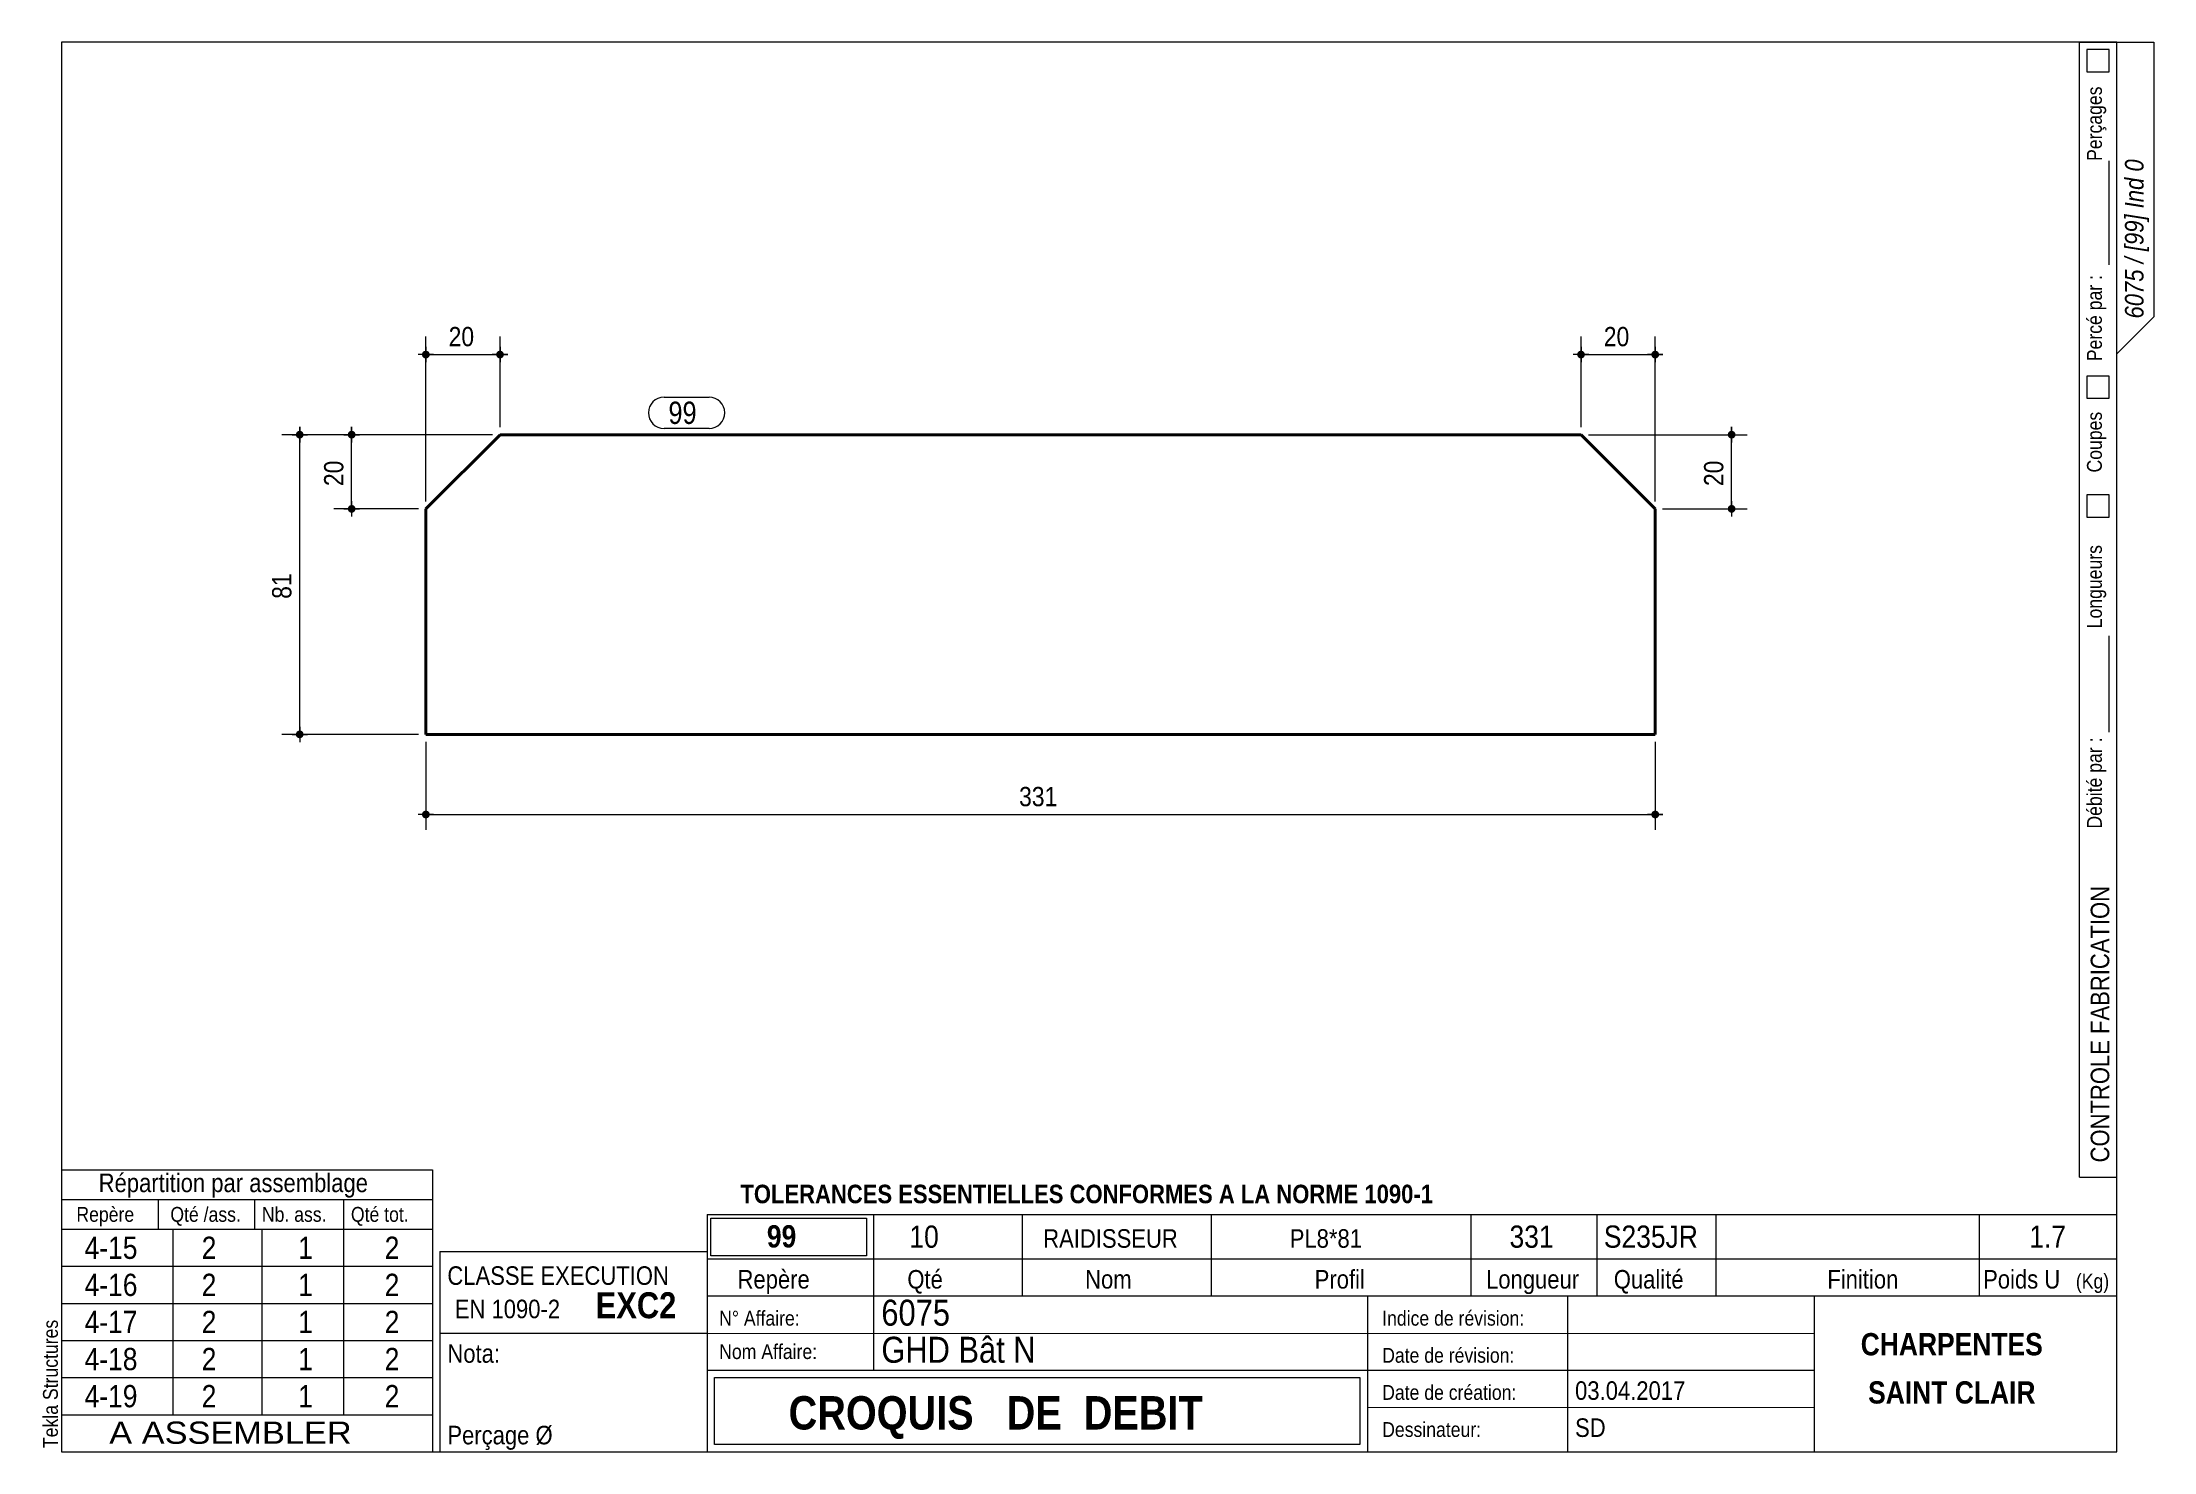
# Model space of a CAD drawing. Header units: millimetres. Extents: x 2 to 287, y 5 to 195.
import ezdxf

# ---------------------------------------------------------------- set-up
doc = ezdxf.new("R2010")
doc.units = ezdxf.units.MM
for name, color, linetype, lineweight in [('Autre type objet', 1, 'Continuous', 0), ('Cotation', 7, 'Continuous', 0), ('Feuille dessin', 5, 'Continuous', 0), ('Piece', 2, 'Continuous', 0), ('Repère pièce', 3, 'Continuous', 0)]:
    doc.layers.add(name, color=color, linetype=linetype, lineweight=lineweight)
doc.styles.add('ARIAL', font='ARIAL.TTF')
doc.styles.add('ARIAL_BOLD', font='ARIALBD.TTF')
doc.styles.add('ARIAL_ITALIC', font='ARIALI.TTF')
doc.styles.add('COMIC_SANS_MS', font='COMIC.TTF')

# ---------------------------------------------------------------- blocks, each defined once
blk = doc.blocks.new('*A1')
at = {"layer": 'Piece', "color": 2, "linetype": 'Continuous', "lineweight": 40}
for p, q in [((64.1, 142.100001), (54.1, 132.100001)), ((209.799997, 142.100001), (64.1, 142.100001)), ((219.799997, 132.100001), (209.799997, 142.100001)), ((54.1, 132.100001), (54.1, 101.699999)), ((219.799997, 101.699999), (219.799997, 132.100001)), ((54.1, 101.699999), (219.799997, 101.699999))]:
    blk.add_line(p, q, dxfattribs=at)
blk = doc.blocks.new('*A2')
at = {"layer": 'Feuille dessin', "linetype": 'Continuous', "lineweight": 0}
for p, q in [((282, 195), (5, 195)), ((5, 195), (5, 5)), ((282, 5), (282, 195)), ((5, 5), (282, 5))]:
    blk.add_line(p, q, dxfattribs=at)
at = {"layer": 'Feuille dessin', "style": 'ARIAL', "width": 0.85}
blk.add_text('Tekla Structures', height=2, rotation=90, dxfattribs=at).set_placement((4.5, 5.5))
blk = doc.blocks.new('*A3')
at = {"layer": 'Autre type objet', "linetype": 'Continuous', "lineweight": 0}
for p, q in [((56, 32), (92, 32)), ((56, 32), (56, 5)), ((92, 32), (92, 5)), ((56, 21), (92, 21)), ((56, 5), (92, 5))]:
    blk.add_line(p, q, dxfattribs=at)
at = {"layer": 'Autre type objet', "width": 0.85}
for s, height, style, p in [('CLASSE EXECUTION', 2.5, 'ARIAL', (57, 27.5)), ('EXC2', 3.5, 'ARIAL_BOLD', (77, 23)), ('EN 1090-2', 2.5, 'ARIAL', (58, 23)), ('Nota:', 2.5, 'ARIAL', (57, 17)), ('Perçage Ø', 2.5, 'ARIAL', (57, 6))]:
    blk.add_text(s, height=height, dxfattribs=dict(at, style=style)).set_placement(p)
blk = doc.blocks.new('*A4')
at = {"layer": 'Autre type objet', "linetype": 'Continuous', "lineweight": 0}
for p, q in [((5, 43), (55, 43)), ((5, 43), (5, 35)), ((55, 43), (55, 35)), ((5, 39), (55, 39)), ((18, 39), (18, 35)), ((31, 39), (31, 35)), ((43, 39), (43, 35)), ((5, 35), (55, 35)), ((5, 35), (5, 30)), ((20, 35), (20, 30)), ((32, 35), (32, 30)), ((43, 35), (43, 30)), ((55, 35), (55, 30)), ((5, 30), (55, 30)), ((5, 30), (5, 25)), ((20, 30), (20, 25)), ((32, 30), (32, 25)), ((43, 30), (43, 25)), ((55, 30), (55, 25)), ((5, 25), (55, 25)), ((5, 25), (5, 20)), ((20, 25), (20, 20)), ((32, 25), (32, 20)), ((43, 25), (43, 20)), ((55, 25), (55, 20)), ((5, 20), (55, 20)), ((5, 20), (5, 15)), ((20, 20), (20, 15)), ((32, 20), (32, 15)), ((43, 20), (43, 15)), ((55, 20), (55, 15)), ((5, 15), (55, 15)), ((5, 15), (5, 10)), ((20, 15), (20, 10)), ((32, 15), (32, 10)), ((43, 15), (43, 10)), ((55, 15), (55, 10)), ((5, 10), (55, 10))]:
    blk.add_line(p, q, dxfattribs=at)
at = {"layer": 'Autre type objet', "style": 'ARIAL', "width": 0.85}
for s, height, p in [('Répartition par assemblage', 2.5, (10, 40)), ('Repère', 2, (7, 36)), ('Qté /ass.', 2, (19.663086, 36)), ('Nb. ass.', 2, (32, 36)), ('Qté tot.', 2, (44, 36)), ('4-15', 3, (8.103027, 31)), ('2', 3, (23.885986, 31)), ('1', 3, (36.889404, 31)), ('2', 3, (48.551514, 31)), ('4-16', 3, (8.103027, 26)), ('2', 3, (23.885986, 26)), ('1', 3, (36.889404, 26)), ('2', 3, (48.551514, 26)), ('4-17', 3, (8.103027, 21)), ('2', 3, (23.885986, 21)), ('1', 3, (36.889404, 21)), ('2', 3, (48.551514, 21)), ('4-18', 3, (8.103027, 16)), ('2', 3, (23.885986, 16)), ('1', 3, (36.889404, 16)), ('2', 3, (48.551514, 16)), ('4-19', 3, (8.103027, 11)), ('2', 3, (23.885986, 11)), ('1', 3, (36.889404, 11)), ('2', 3, (48.551514, 11))]:
    blk.add_text(s, height=height, dxfattribs=at).set_placement(p)
blk = doc.blocks.new('*A5')
at = {"layer": 'Autre type objet', "linetype": 'Continuous', "lineweight": 0}
for p, q in [((277, 42), (277, 195)), ((277, 195), (287, 195)), ((278, 194), (278, 191)), ((281, 194), (278, 194)), ((281, 191), (281, 194)), ((282, 42), (282, 195)), ((287, 195), (287, 158)), ((278, 191), (281, 191)), ((281, 165), (281, 179)), ((287, 158), (282, 153)), ((278, 150), (278, 147)), ((281, 150), (278, 150)), ((281, 147), (281, 150)), ((278, 147), (281, 147)), ((278, 134), (278, 131)), ((281, 134), (278, 134)), ((281, 131), (281, 134)), ((278, 131), (281, 131)), ((281, 102), (281, 115)), ((277, 42), (282, 42))]:
    blk.add_line(p, q, dxfattribs=at)
at = {"layer": 'Autre type objet', "width": 0.85}
for s, height, style, p in [('Perçages', 2, 'ARIAL', (280, 179)), ('6075 / [99] Ind 0', 2.5, 'ARIAL_ITALIC', (285.619109, 157.760245)), ('Percé par :', 2, 'ARIAL', (280, 152)), ('Coupes', 2, 'ARIAL', (280, 137)), ('Longueurs', 2, 'ARIAL', (280, 116)), ('Débité par :', 2, 'ARIAL', (280, 89)), ('CONTROLE FABRICATION', 2.5, 'ARIAL', (281, 44))]:
    blk.add_text(s, height=height, rotation=90, dxfattribs=dict(at, style=style)).set_placement(p)
blk = doc.blocks.new('*A6')
at = {"layer": 'Autre type objet', "linetype": 'Continuous', "lineweight": 0}
for p, q in [((92, 37), (282, 37)), ((92, 37), (92, 31)), ((114.5, 31), (114.5, 37)), ((134.5, 31), (134.5, 37)), ((160, 31), (160, 37)), ((195, 31), (195, 37)), ((212, 31), (212, 37)), ((228, 31), (228, 37)), ((263.5, 31), (263.5, 37)), ((282, 31), (282, 37)), ((92.51953, 36.5), (113.5, 36.5)), ((92.51953, 31.394341), (92.51953, 36.5)), ((113.5, 36.5), (113.5, 31.394341)), ((113.5, 31.394341), (92.51953, 31.394341)), ((92, 31), (282, 31)), ((92, 31), (92, 5)), ((114.5, 16), (114.5, 31)), ((134.5, 26), (134.5, 31)), ((160, 26), (160, 31)), ((195, 26), (195, 31)), ((212, 26), (212, 31)), ((228, 26), (228, 31)), ((263.5, 26), (263.5, 31)), ((282, 5), (282, 31)), ((92, 26), (282, 26)), ((181, 26), (181, 5)), ((208, 26), (208, 5)), ((241.262466, 5), (241.262466, 26)), ((92, 21), (241.327069, 20.935451)), ((92, 16), (181, 16)), ((93, 15), (180, 15)), ((93, 6), (93, 15)), ((180, 15), (180, 6)), ((181, 16), (241.297815, 16.021151)), ((181, 11), (241.217807, 10.969512)), ((180, 6), (93, 6)), ((92, 5), (282, 5))]:
    blk.add_line(p, q, dxfattribs=at)
at = {"layer": 'Autre type objet', "width": 0.85}
for s, height, style, p in [('TOLERANCES ESSENTIELLES CONFORMES A LA NORME 1090-1', 2.5, 'ARIAL_BOLD', (96.5, 38.5)), ('99', 3, 'ARIAL_BOLD', (100.064045, 32.540141)), ('10', 3, 'ARIAL', (119.277344, 32.5)), ('RAIDISSEUR', 2.5, 'ARIAL', (137.30835, 32.5)), ('PL8*81', 2.5, 'ARIAL', (170.537964, 32.5)), ('331', 3, 'ARIAL', (200.165771, 32.5)), ('S235JR', 3, 'ARIAL', (212.880127, 32.5)), ('1.7', 3, 'ARIAL', (270.222412, 32.5)), ('Repère', 2.5, 'ARIAL', (96.112978, 27)), ('Qté', 2.5, 'ARIAL', (119, 27)), ('Nom', 2.5, 'ARIAL', (142.961426, 27)), ('Profil', 2.5, 'ARIAL', (173.903564, 27)), ('Longueur', 2.5, 'ARIAL', (197, 27)), ('Qualité', 2.5, 'ARIAL', (214.218018, 27)), ('Finition', 2.5, 'ARIAL', (243, 27)), ('Poids U', 2.5, 'ARIAL', (264, 27)), ('(Kg)', 2, 'ARIAL', (276.5, 27)), ('N° Affaire:', 2, 'ARIAL', (93.640566, 22)), ('6075', 3.5, 'ARIAL', (115.5, 22)), ('Indice de révision:', 2, 'ARIAL', (183, 22)), ('GHD Bât N', 3.5, 'ARIAL', (115.5, 17)), ('CHARPENTES', 3, 'ARIAL_BOLD', (247.5, 18)), ('Nom Affaire:', 2, 'ARIAL', (93.640566, 17.5)), ('Date de révision:', 2, 'ARIAL', (183, 17)), ('03.04.2017', 2.5, 'ARIAL', (209, 12)), ('SAINT CLAIR', 3, 'ARIAL_BOLD', (248.5, 11.5)), ('CROQUIS   DE  DEBIT', 4.5, 'ARIAL_BOLD', (103, 8)), ('Date de création:', 2, 'ARIAL', (183, 12)), ('Dessinateur:', 2, 'ARIAL', (183, 7)), ('SD', 2.5, 'ARIAL', (209, 7))]:
    blk.add_text(s, height=height, dxfattribs=dict(at, style=style)).set_placement(p)
blk = doc.blocks.new('*A7')
at = {"layer": 'Autre type objet', "linetype": 'Continuous', "lineweight": 0}
for p, q in [((5, 10), (55, 10)), ((5, 10), (5, 5)), ((55, 10), (55, 5)), ((5, 5), (55, 5))]:
    blk.add_line(p, q, dxfattribs=at)
at = {"layer": 'Autre type objet', "style": 'ARIAL', "width": 1.105}
blk.add_text('A ASSEMBLER', height=3, dxfattribs=at).set_placement((11.423651, 6.073465))
blk = doc.blocks.new('*A8')
at = {"layer": 'Cotation'}
for points in [[(37.07, 141.58), (37.05, 141.58), (37.02, 141.59), (37, 141.59), (36.97, 141.6), (36.95, 141.6), (36.92, 141.61), (36.9, 141.62), (36.88, 141.63), (36.85, 141.64), (36.83, 141.65), (36.81, 141.67), (36.79, 141.68), (36.77, 141.7), (36.75, 141.71), (36.73, 141.73), (36.71, 141.75), (36.7, 141.77), (36.68, 141.79), (36.67, 141.81), (36.65, 141.83), (36.64, 141.85), (36.63, 141.88), (36.62, 141.9), (36.61, 141.92), (36.6, 141.95), (36.6, 141.97), (36.59, 142), (36.59, 142.02), (36.58, 142.05), (36.58, 142.07), (36.58, 142.1), (36.58, 142.13), (36.58, 142.15), (36.59, 142.18), (36.59, 142.2), (36.6, 142.23), (36.6, 142.25), (36.61, 142.28), (36.62, 142.3), (36.63, 142.32), (36.64, 142.35), (36.65, 142.37), (36.67, 142.39), (36.68, 142.41), (36.7, 142.43), (36.71, 142.45), (36.73, 142.47), (36.75, 142.49), (36.77, 142.5), (36.79, 142.52), (36.81, 142.53), (36.83, 142.55), (36.85, 142.56), (36.88, 142.57), (36.9, 142.58), (36.92, 142.59), (36.95, 142.6), (36.97, 142.6), (37, 142.61), (37.02, 142.61), (37.05, 142.62), (37.07, 142.62), (37.1, 142.62), (37.13, 142.62), (37.15, 142.62), (37.18, 142.61), (37.2, 142.61), (37.23, 142.6), (37.25, 142.6), (37.28, 142.59), (37.3, 142.58), (37.32, 142.57), (37.35, 142.56), (37.37, 142.55), (37.39, 142.53), (37.41, 142.52), (37.43, 142.5), (37.45, 142.49), (37.47, 142.47), (37.49, 142.45), (37.5, 142.43), (37.52, 142.41), (37.53, 142.39), (37.55, 142.37), (37.56, 142.35), (37.57, 142.32), (37.58, 142.3), (37.59, 142.28), (37.6, 142.25), (37.6, 142.23), (37.61, 142.2), (37.61, 142.18), (37.62, 142.15), (37.62, 142.13), (37.62, 142.1), (37.62, 142.07), (37.62, 142.05), (37.61, 142.02), (37.61, 142), (37.6, 141.97), (37.6, 141.95), (37.59, 141.92), (37.58, 141.9), (37.57, 141.88), (37.56, 141.85), (37.55, 141.83), (37.53, 141.81), (37.52, 141.79), (37.5, 141.77), (37.49, 141.75), (37.47, 141.73), (37.45, 141.71), (37.43, 141.7), (37.41, 141.68), (37.39, 141.67), (37.37, 141.65), (37.35, 141.64), (37.32, 141.63), (37.3, 141.62), (37.28, 141.61), (37.25, 141.6), (37.23, 141.6), (37.2, 141.59), (37.18, 141.59), (37.15, 141.58), (37.13, 141.58), (37.1, 141.58)], [(37.07, 101.18), (37.05, 101.18), (37.02, 101.19), (37, 101.19), (36.97, 101.2), (36.95, 101.2), (36.92, 101.21), (36.9, 101.22), (36.88, 101.23), (36.85, 101.24), (36.83, 101.25), (36.81, 101.27), (36.79, 101.28), (36.77, 101.3), (36.75, 101.31), (36.73, 101.33), (36.71, 101.35), (36.7, 101.37), (36.68, 101.39), (36.67, 101.41), (36.65, 101.43), (36.64, 101.45), (36.63, 101.48), (36.62, 101.5), (36.61, 101.52), (36.6, 101.55), (36.6, 101.57), (36.59, 101.6), (36.59, 101.62), (36.58, 101.65), (36.58, 101.67), (36.58, 101.7), (36.58, 101.73), (36.58, 101.75), (36.59, 101.78), (36.59, 101.8), (36.6, 101.83), (36.6, 101.85), (36.61, 101.88), (36.62, 101.9), (36.63, 101.92), (36.64, 101.95), (36.65, 101.97), (36.67, 101.99), (36.68, 102.01), (36.7, 102.03), (36.71, 102.05), (36.73, 102.07), (36.75, 102.09), (36.77, 102.1), (36.79, 102.12), (36.81, 102.13), (36.83, 102.15), (36.85, 102.16), (36.88, 102.17), (36.9, 102.18), (36.92, 102.19), (36.95, 102.2), (36.97, 102.2), (37, 102.21), (37.02, 102.21), (37.05, 102.22), (37.07, 102.22), (37.1, 102.22), (37.13, 102.22), (37.15, 102.22), (37.18, 102.21), (37.2, 102.21), (37.23, 102.2), (37.25, 102.2), (37.28, 102.19), (37.3, 102.18), (37.32, 102.17), (37.35, 102.16), (37.37, 102.15), (37.39, 102.13), (37.41, 102.12), (37.43, 102.1), (37.45, 102.09), (37.47, 102.07), (37.49, 102.05), (37.5, 102.03), (37.52, 102.01), (37.53, 101.99), (37.55, 101.97), (37.56, 101.95), (37.57, 101.92), (37.58, 101.9), (37.59, 101.88), (37.6, 101.85), (37.6, 101.83), (37.61, 101.8), (37.61, 101.78), (37.62, 101.75), (37.62, 101.73), (37.62, 101.7), (37.62, 101.67), (37.62, 101.65), (37.61, 101.62), (37.61, 101.6), (37.6, 101.57), (37.6, 101.55), (37.59, 101.52), (37.58, 101.5), (37.57, 101.48), (37.56, 101.45), (37.55, 101.43), (37.53, 101.41), (37.52, 101.39), (37.5, 101.37), (37.49, 101.35), (37.47, 101.33), (37.45, 101.31), (37.43, 101.3), (37.41, 101.28), (37.39, 101.27), (37.37, 101.25), (37.35, 101.24), (37.32, 101.23), (37.3, 101.22), (37.28, 101.21), (37.25, 101.2), (37.23, 101.2), (37.2, 101.19), (37.18, 101.19), (37.15, 101.18), (37.13, 101.18), (37.1, 101.18)]]:
    blk.add_hatch(color=256, dxfattribs=at).paths.add_polyline_path(points, flags=17)
at = {"layer": 'Cotation', "linetype": 'Continuous', "lineweight": 0}
for p, q in [((37.1, 143.14), (37.1, 141.06)), ((37.1, 142.1), (37.1, 143.14)), ((63.1, 142.1), (34.68, 142.1)), ((36.06, 142.1), (38.14, 142.1)), ((37.1, 101.7), (37.1, 142.1)), ((37.1, 102.74), (37.1, 100.66)), ((53.1, 101.7), (34.68, 101.7)), ((36.06, 101.7), (38.14, 101.7)), ((37.1, 101.7), (37.1, 100.66))]:
    blk.add_line(p, q, dxfattribs=at)
at = {"layer": 'Cotation'}
for p in [(37.1, 142.1), (37.1, 101.7)]:
    blk.add_point(p, dxfattribs=at)
at = {"layer": 'Cotation', "style": 'ARIAL', "width": 0.85}
blk.add_text('81', height=2.6, rotation=90.0002, dxfattribs=at).set_placement((35.98, 119.97))
blk = doc.blocks.new('*A9')
at = {"layer": 'Cotation'}
for points in [[(230.07, 141.58), (230.05, 141.58), (230.02, 141.59), (230, 141.59), (229.97, 141.6), (229.95, 141.6), (229.92, 141.61), (229.9, 141.62), (229.88, 141.63), (229.85, 141.64), (229.83, 141.65), (229.81, 141.67), (229.79, 141.68), (229.77, 141.7), (229.75, 141.71), (229.73, 141.73), (229.71, 141.75), (229.7, 141.77), (229.68, 141.79), (229.67, 141.81), (229.65, 141.83), (229.64, 141.85), (229.63, 141.88), (229.62, 141.9), (229.61, 141.92), (229.6, 141.95), (229.6, 141.97), (229.59, 142), (229.59, 142.02), (229.58, 142.05), (229.58, 142.07), (229.58, 142.1), (229.58, 142.13), (229.58, 142.15), (229.59, 142.18), (229.59, 142.2), (229.6, 142.23), (229.6, 142.25), (229.61, 142.28), (229.62, 142.3), (229.63, 142.32), (229.64, 142.35), (229.65, 142.37), (229.67, 142.39), (229.68, 142.41), (229.7, 142.43), (229.71, 142.45), (229.73, 142.47), (229.75, 142.49), (229.77, 142.5), (229.79, 142.52), (229.81, 142.53), (229.83, 142.55), (229.85, 142.56), (229.88, 142.57), (229.9, 142.58), (229.92, 142.59), (229.95, 142.6), (229.97, 142.6), (230, 142.61), (230.02, 142.61), (230.05, 142.62), (230.07, 142.62), (230.1, 142.62), (230.13, 142.62), (230.15, 142.62), (230.18, 142.61), (230.2, 142.61), (230.23, 142.6), (230.25, 142.6), (230.28, 142.59), (230.3, 142.58), (230.32, 142.57), (230.35, 142.56), (230.37, 142.55), (230.39, 142.53), (230.41, 142.52), (230.43, 142.5), (230.45, 142.49), (230.47, 142.47), (230.49, 142.45), (230.5, 142.43), (230.52, 142.41), (230.53, 142.39), (230.55, 142.37), (230.56, 142.35), (230.57, 142.32), (230.58, 142.3), (230.59, 142.28), (230.6, 142.25), (230.6, 142.23), (230.61, 142.2), (230.61, 142.18), (230.62, 142.15), (230.62, 142.13), (230.62, 142.1), (230.62, 142.07), (230.62, 142.05), (230.61, 142.02), (230.61, 142), (230.6, 141.97), (230.6, 141.95), (230.59, 141.92), (230.58, 141.9), (230.57, 141.88), (230.56, 141.85), (230.55, 141.83), (230.53, 141.81), (230.52, 141.79), (230.5, 141.77), (230.49, 141.75), (230.47, 141.73), (230.45, 141.71), (230.43, 141.7), (230.41, 141.68), (230.39, 141.67), (230.37, 141.65), (230.35, 141.64), (230.32, 141.63), (230.3, 141.62), (230.28, 141.61), (230.25, 141.6), (230.23, 141.6), (230.2, 141.59), (230.18, 141.59), (230.15, 141.58), (230.13, 141.58), (230.1, 141.58)], [(230.07, 131.58), (230.05, 131.58), (230.02, 131.59), (230, 131.59), (229.97, 131.6), (229.95, 131.6), (229.92, 131.61), (229.9, 131.62), (229.88, 131.63), (229.85, 131.64), (229.83, 131.65), (229.81, 131.67), (229.79, 131.68), (229.77, 131.7), (229.75, 131.71), (229.73, 131.73), (229.71, 131.75), (229.7, 131.77), (229.68, 131.79), (229.67, 131.81), (229.65, 131.83), (229.64, 131.85), (229.63, 131.88), (229.62, 131.9), (229.61, 131.92), (229.6, 131.95), (229.6, 131.97), (229.59, 132), (229.59, 132.02), (229.58, 132.05), (229.58, 132.07), (229.58, 132.1), (229.58, 132.13), (229.58, 132.15), (229.59, 132.18), (229.59, 132.2), (229.6, 132.23), (229.6, 132.25), (229.61, 132.28), (229.62, 132.3), (229.63, 132.32), (229.64, 132.35), (229.65, 132.37), (229.67, 132.39), (229.68, 132.41), (229.7, 132.43), (229.71, 132.45), (229.73, 132.47), (229.75, 132.49), (229.77, 132.5), (229.79, 132.52), (229.81, 132.53), (229.83, 132.55), (229.85, 132.56), (229.88, 132.57), (229.9, 132.58), (229.92, 132.59), (229.95, 132.6), (229.97, 132.6), (230, 132.61), (230.02, 132.61), (230.05, 132.62), (230.07, 132.62), (230.1, 132.62), (230.13, 132.62), (230.15, 132.62), (230.18, 132.61), (230.2, 132.61), (230.23, 132.6), (230.25, 132.6), (230.28, 132.59), (230.3, 132.58), (230.32, 132.57), (230.35, 132.56), (230.37, 132.55), (230.39, 132.53), (230.41, 132.52), (230.43, 132.5), (230.45, 132.49), (230.47, 132.47), (230.49, 132.45), (230.5, 132.43), (230.52, 132.41), (230.53, 132.39), (230.55, 132.37), (230.56, 132.35), (230.57, 132.32), (230.58, 132.3), (230.59, 132.28), (230.6, 132.25), (230.6, 132.23), (230.61, 132.2), (230.61, 132.18), (230.62, 132.15), (230.62, 132.13), (230.62, 132.1), (230.62, 132.07), (230.62, 132.05), (230.61, 132.02), (230.61, 132), (230.6, 131.97), (230.6, 131.95), (230.59, 131.92), (230.58, 131.9), (230.57, 131.88), (230.56, 131.85), (230.55, 131.83), (230.53, 131.81), (230.52, 131.79), (230.5, 131.77), (230.49, 131.75), (230.47, 131.73), (230.45, 131.71), (230.43, 131.7), (230.41, 131.68), (230.39, 131.67), (230.37, 131.65), (230.35, 131.64), (230.32, 131.63), (230.3, 131.62), (230.28, 131.61), (230.25, 131.6), (230.23, 131.6), (230.2, 131.59), (230.18, 131.59), (230.15, 131.58), (230.13, 131.58), (230.1, 131.58)]]:
    blk.add_hatch(color=256, dxfattribs=at).paths.add_polyline_path(points, flags=17)
at = {"layer": 'Cotation', "linetype": 'Continuous', "lineweight": 0}
for p, q in [((230.1, 143.14), (230.1, 141.06)), ((230.1, 142.1), (230.1, 143.14)), ((210.8, 142.1), (232.18, 142.1)), ((229.06, 142.1), (231.14, 142.1)), ((230.1, 132.1), (230.1, 142.1)), ((220.8, 132.1), (232.18, 132.1)), ((229.06, 132.1), (231.14, 132.1)), ((230.1, 133.14), (230.1, 131.06)), ((230.1, 132.1), (230.1, 131.06))]:
    blk.add_line(p, q, dxfattribs=at)
at = {"layer": 'Cotation'}
for p in [(230.1, 142.1), (230.1, 132.1)]:
    blk.add_point(p, dxfattribs=at)
at = {"layer": 'Cotation', "style": 'ARIAL', "width": 0.85}
blk.add_text('20', height=2.6, rotation=90.0002, dxfattribs=at).set_placement((228.98, 135.17))
blk = doc.blocks.new('*A10')
at = {"layer": 'Cotation'}
for points in [[(44.07, 141.58), (44.05, 141.58), (44.02, 141.59), (44, 141.59), (43.97, 141.6), (43.95, 141.6), (43.92, 141.61), (43.9, 141.62), (43.88, 141.63), (43.85, 141.64), (43.83, 141.65), (43.81, 141.67), (43.79, 141.68), (43.77, 141.7), (43.75, 141.71), (43.73, 141.73), (43.71, 141.75), (43.7, 141.77), (43.68, 141.79), (43.67, 141.81), (43.65, 141.83), (43.64, 141.85), (43.63, 141.88), (43.62, 141.9), (43.61, 141.92), (43.6, 141.95), (43.6, 141.97), (43.59, 142), (43.59, 142.02), (43.58, 142.05), (43.58, 142.07), (43.58, 142.1), (43.58, 142.13), (43.58, 142.15), (43.59, 142.18), (43.59, 142.2), (43.6, 142.23), (43.6, 142.25), (43.61, 142.28), (43.62, 142.3), (43.63, 142.32), (43.64, 142.35), (43.65, 142.37), (43.67, 142.39), (43.68, 142.41), (43.7, 142.43), (43.71, 142.45), (43.73, 142.47), (43.75, 142.49), (43.77, 142.5), (43.79, 142.52), (43.81, 142.53), (43.83, 142.55), (43.85, 142.56), (43.88, 142.57), (43.9, 142.58), (43.92, 142.59), (43.95, 142.6), (43.97, 142.6), (44, 142.61), (44.02, 142.61), (44.05, 142.62), (44.07, 142.62), (44.1, 142.62), (44.13, 142.62), (44.15, 142.62), (44.18, 142.61), (44.2, 142.61), (44.23, 142.6), (44.25, 142.6), (44.28, 142.59), (44.3, 142.58), (44.32, 142.57), (44.35, 142.56), (44.37, 142.55), (44.39, 142.53), (44.41, 142.52), (44.43, 142.5), (44.45, 142.49), (44.47, 142.47), (44.49, 142.45), (44.5, 142.43), (44.52, 142.41), (44.53, 142.39), (44.55, 142.37), (44.56, 142.35), (44.57, 142.32), (44.58, 142.3), (44.59, 142.28), (44.6, 142.25), (44.6, 142.23), (44.61, 142.2), (44.61, 142.18), (44.62, 142.15), (44.62, 142.13), (44.62, 142.1), (44.62, 142.07), (44.62, 142.05), (44.61, 142.02), (44.61, 142), (44.6, 141.97), (44.6, 141.95), (44.59, 141.92), (44.58, 141.9), (44.57, 141.88), (44.56, 141.85), (44.55, 141.83), (44.53, 141.81), (44.52, 141.79), (44.5, 141.77), (44.49, 141.75), (44.47, 141.73), (44.45, 141.71), (44.43, 141.7), (44.41, 141.68), (44.39, 141.67), (44.37, 141.65), (44.35, 141.64), (44.32, 141.63), (44.3, 141.62), (44.28, 141.61), (44.25, 141.6), (44.23, 141.6), (44.2, 141.59), (44.18, 141.59), (44.15, 141.58), (44.13, 141.58), (44.1, 141.58)], [(44.07, 131.58), (44.05, 131.58), (44.02, 131.59), (44, 131.59), (43.97, 131.6), (43.95, 131.6), (43.92, 131.61), (43.9, 131.62), (43.88, 131.63), (43.85, 131.64), (43.83, 131.65), (43.81, 131.67), (43.79, 131.68), (43.77, 131.7), (43.75, 131.71), (43.73, 131.73), (43.71, 131.75), (43.7, 131.77), (43.68, 131.79), (43.67, 131.81), (43.65, 131.83), (43.64, 131.85), (43.63, 131.88), (43.62, 131.9), (43.61, 131.92), (43.6, 131.95), (43.6, 131.97), (43.59, 132), (43.59, 132.02), (43.58, 132.05), (43.58, 132.07), (43.58, 132.1), (43.58, 132.13), (43.58, 132.15), (43.59, 132.18), (43.59, 132.2), (43.6, 132.23), (43.6, 132.25), (43.61, 132.28), (43.62, 132.3), (43.63, 132.32), (43.64, 132.35), (43.65, 132.37), (43.67, 132.39), (43.68, 132.41), (43.7, 132.43), (43.71, 132.45), (43.73, 132.47), (43.75, 132.49), (43.77, 132.5), (43.79, 132.52), (43.81, 132.53), (43.83, 132.55), (43.85, 132.56), (43.88, 132.57), (43.9, 132.58), (43.92, 132.59), (43.95, 132.6), (43.97, 132.6), (44, 132.61), (44.02, 132.61), (44.05, 132.62), (44.07, 132.62), (44.1, 132.62), (44.13, 132.62), (44.15, 132.62), (44.18, 132.61), (44.2, 132.61), (44.23, 132.6), (44.25, 132.6), (44.28, 132.59), (44.3, 132.58), (44.32, 132.57), (44.35, 132.56), (44.37, 132.55), (44.39, 132.53), (44.41, 132.52), (44.43, 132.5), (44.45, 132.49), (44.47, 132.47), (44.49, 132.45), (44.5, 132.43), (44.52, 132.41), (44.53, 132.39), (44.55, 132.37), (44.56, 132.35), (44.57, 132.32), (44.58, 132.3), (44.59, 132.28), (44.6, 132.25), (44.6, 132.23), (44.61, 132.2), (44.61, 132.18), (44.62, 132.15), (44.62, 132.13), (44.62, 132.1), (44.62, 132.07), (44.62, 132.05), (44.61, 132.02), (44.61, 132), (44.6, 131.97), (44.6, 131.95), (44.59, 131.92), (44.58, 131.9), (44.57, 131.88), (44.56, 131.85), (44.55, 131.83), (44.53, 131.81), (44.52, 131.79), (44.5, 131.77), (44.49, 131.75), (44.47, 131.73), (44.45, 131.71), (44.43, 131.7), (44.41, 131.68), (44.39, 131.67), (44.37, 131.65), (44.35, 131.64), (44.32, 131.63), (44.3, 131.62), (44.28, 131.61), (44.25, 131.6), (44.23, 131.6), (44.2, 131.59), (44.18, 131.59), (44.15, 131.58), (44.13, 131.58), (44.1, 131.58)]]:
    blk.add_hatch(color=256, dxfattribs=at).paths.add_polyline_path(points, flags=17)
at = {"layer": 'Cotation', "linetype": 'Continuous', "lineweight": 0}
for p, q in [((44.1, 143.14), (44.1, 141.06)), ((44.1, 142.1), (44.1, 143.14)), ((63.1, 142.1), (41.68, 142.1)), ((43.06, 142.1), (45.14, 142.1)), ((44.1, 132.1), (44.1, 142.1)), ((53.1, 132.1), (41.68, 132.1)), ((43.06, 132.1), (45.14, 132.1)), ((44.1, 133.14), (44.1, 131.06)), ((44.1, 132.1), (44.1, 131.06))]:
    blk.add_line(p, q, dxfattribs=at)
at = {"layer": 'Cotation'}
for p in [(44.1, 142.1), (44.1, 132.1)]:
    blk.add_point(p, dxfattribs=at)
at = {"layer": 'Cotation', "style": 'ARIAL', "width": 0.85}
blk.add_text('20', height=2.6, rotation=90.0002, dxfattribs=at).set_placement((42.98, 135.17))
blk = doc.blocks.new('*A11')
at = {"layer": 'Cotation'}
for points in [[(54.07, 90.38), (54.05, 90.38), (54.02, 90.39), (54, 90.39), (53.97, 90.4), (53.95, 90.4), (53.92, 90.41), (53.9, 90.42), (53.88, 90.43), (53.85, 90.44), (53.83, 90.45), (53.81, 90.47), (53.79, 90.48), (53.77, 90.5), (53.75, 90.51), (53.73, 90.53), (53.71, 90.55), (53.7, 90.57), (53.68, 90.59), (53.67, 90.61), (53.65, 90.63), (53.64, 90.65), (53.63, 90.68), (53.62, 90.7), (53.61, 90.72), (53.6, 90.75), (53.6, 90.77), (53.59, 90.8), (53.59, 90.82), (53.58, 90.85), (53.58, 90.87), (53.58, 90.9), (53.58, 90.93), (53.58, 90.95), (53.59, 90.98), (53.59, 91), (53.6, 91.03), (53.6, 91.05), (53.61, 91.08), (53.62, 91.1), (53.63, 91.12), (53.64, 91.15), (53.65, 91.17), (53.67, 91.19), (53.68, 91.21), (53.7, 91.23), (53.71, 91.25), (53.73, 91.27), (53.75, 91.29), (53.77, 91.3), (53.79, 91.32), (53.81, 91.33), (53.83, 91.35), (53.85, 91.36), (53.88, 91.37), (53.9, 91.38), (53.92, 91.39), (53.95, 91.4), (53.97, 91.4), (54, 91.41), (54.02, 91.41), (54.05, 91.42), (54.07, 91.42), (54.1, 91.42), (54.13, 91.42), (54.15, 91.42), (54.18, 91.41), (54.2, 91.41), (54.23, 91.4), (54.25, 91.4), (54.28, 91.39), (54.3, 91.38), (54.32, 91.37), (54.35, 91.36), (54.37, 91.35), (54.39, 91.33), (54.41, 91.32), (54.43, 91.3), (54.45, 91.29), (54.47, 91.27), (54.49, 91.25), (54.5, 91.23), (54.52, 91.21), (54.53, 91.19), (54.55, 91.17), (54.56, 91.15), (54.57, 91.12), (54.58, 91.1), (54.59, 91.08), (54.6, 91.05), (54.6, 91.03), (54.61, 91), (54.61, 90.98), (54.62, 90.95), (54.62, 90.93), (54.62, 90.9), (54.62, 90.87), (54.62, 90.85), (54.61, 90.82), (54.61, 90.8), (54.6, 90.77), (54.6, 90.75), (54.59, 90.72), (54.58, 90.7), (54.57, 90.68), (54.56, 90.65), (54.55, 90.63), (54.53, 90.61), (54.52, 90.59), (54.5, 90.57), (54.49, 90.55), (54.47, 90.53), (54.45, 90.51), (54.43, 90.5), (54.41, 90.48), (54.39, 90.47), (54.37, 90.45), (54.35, 90.44), (54.32, 90.43), (54.3, 90.42), (54.28, 90.41), (54.25, 90.4), (54.23, 90.4), (54.2, 90.39), (54.18, 90.39), (54.15, 90.38), (54.13, 90.38), (54.1, 90.38)], [(219.77, 90.38), (219.75, 90.38), (219.72, 90.39), (219.7, 90.39), (219.67, 90.4), (219.65, 90.4), (219.62, 90.41), (219.6, 90.42), (219.58, 90.43), (219.55, 90.44), (219.53, 90.45), (219.51, 90.47), (219.49, 90.48), (219.47, 90.5), (219.45, 90.51), (219.43, 90.53), (219.41, 90.55), (219.4, 90.57), (219.38, 90.59), (219.37, 90.61), (219.35, 90.63), (219.34, 90.65), (219.33, 90.68), (219.32, 90.7), (219.31, 90.72), (219.3, 90.75), (219.3, 90.77), (219.29, 90.8), (219.29, 90.82), (219.28, 90.85), (219.28, 90.87), (219.28, 90.9), (219.28, 90.93), (219.28, 90.95), (219.29, 90.98), (219.29, 91), (219.3, 91.03), (219.3, 91.05), (219.31, 91.08), (219.32, 91.1), (219.33, 91.12), (219.34, 91.15), (219.35, 91.17), (219.37, 91.19), (219.38, 91.21), (219.4, 91.23), (219.41, 91.25), (219.43, 91.27), (219.45, 91.29), (219.47, 91.3), (219.49, 91.32), (219.51, 91.33), (219.53, 91.35), (219.55, 91.36), (219.58, 91.37), (219.6, 91.38), (219.62, 91.39), (219.65, 91.4), (219.67, 91.4), (219.7, 91.41), (219.72, 91.41), (219.75, 91.42), (219.77, 91.42), (219.8, 91.42), (219.83, 91.42), (219.85, 91.42), (219.88, 91.41), (219.9, 91.41), (219.93, 91.4), (219.95, 91.4), (219.98, 91.39), (220, 91.38), (220.02, 91.37), (220.05, 91.36), (220.07, 91.35), (220.09, 91.33), (220.11, 91.32), (220.13, 91.3), (220.15, 91.29), (220.17, 91.27), (220.19, 91.25), (220.2, 91.23), (220.22, 91.21), (220.23, 91.19), (220.25, 91.17), (220.26, 91.15), (220.27, 91.12), (220.28, 91.1), (220.29, 91.08), (220.3, 91.05), (220.3, 91.03), (220.31, 91), (220.31, 90.98), (220.32, 90.95), (220.32, 90.93), (220.32, 90.9), (220.32, 90.87), (220.32, 90.85), (220.31, 90.82), (220.31, 90.8), (220.3, 90.77), (220.3, 90.75), (220.29, 90.72), (220.28, 90.7), (220.27, 90.68), (220.26, 90.65), (220.25, 90.63), (220.23, 90.61), (220.22, 90.59), (220.2, 90.57), (220.19, 90.55), (220.17, 90.53), (220.15, 90.51), (220.13, 90.5), (220.11, 90.48), (220.09, 90.47), (220.07, 90.45), (220.05, 90.44), (220.02, 90.43), (220, 90.42), (219.98, 90.41), (219.95, 90.4), (219.93, 90.4), (219.9, 90.39), (219.88, 90.39), (219.85, 90.38), (219.83, 90.38), (219.8, 90.38)]]:
    blk.add_hatch(color=256, dxfattribs=at).paths.add_polyline_path(points, flags=17)
at = {"layer": 'Cotation', "linetype": 'Continuous', "lineweight": 0}
for p, q in [((54.1, 100.7), (54.1, 88.82)), ((219.8, 100.7), (219.8, 88.82)), ((54.1, 91.94), (54.1, 89.86)), ((219.8, 91.94), (219.8, 89.86)), ((55.14, 90.9), (53.06, 90.9)), ((54.1, 90.9), (53.06, 90.9)), ((54.1, 90.9), (219.8, 90.9)), ((220.84, 90.9), (218.76, 90.9)), ((219.8, 90.9), (220.84, 90.9))]:
    blk.add_line(p, q, dxfattribs=at)
at = {"layer": 'Cotation'}
for p in [(54.1, 90.9), (219.8, 90.9)]:
    blk.add_point(p, dxfattribs=at)
at = {"layer": 'Cotation', "style": 'ARIAL', "width": 0.85}
blk.add_text('331', height=2.6, dxfattribs=at).set_placement((134.06, 92.02))
blk = doc.blocks.new('*A12')
at = {"layer": 'Cotation'}
for points in [[(54.07, 152.38), (54.05, 152.38), (54.02, 152.39), (54, 152.39), (53.97, 152.4), (53.95, 152.4), (53.92, 152.41), (53.9, 152.42), (53.88, 152.43), (53.85, 152.44), (53.83, 152.45), (53.81, 152.47), (53.79, 152.48), (53.77, 152.5), (53.75, 152.51), (53.73, 152.53), (53.71, 152.55), (53.7, 152.57), (53.68, 152.59), (53.67, 152.61), (53.65, 152.63), (53.64, 152.65), (53.63, 152.68), (53.62, 152.7), (53.61, 152.72), (53.6, 152.75), (53.6, 152.77), (53.59, 152.8), (53.59, 152.82), (53.58, 152.85), (53.58, 152.87), (53.58, 152.9), (53.58, 152.93), (53.58, 152.95), (53.59, 152.98), (53.59, 153), (53.6, 153.03), (53.6, 153.05), (53.61, 153.08), (53.62, 153.1), (53.63, 153.12), (53.64, 153.15), (53.65, 153.17), (53.67, 153.19), (53.68, 153.21), (53.7, 153.23), (53.71, 153.25), (53.73, 153.27), (53.75, 153.29), (53.77, 153.3), (53.79, 153.32), (53.81, 153.33), (53.83, 153.35), (53.85, 153.36), (53.88, 153.37), (53.9, 153.38), (53.92, 153.39), (53.95, 153.4), (53.97, 153.4), (54, 153.41), (54.02, 153.41), (54.05, 153.42), (54.07, 153.42), (54.1, 153.42), (54.13, 153.42), (54.15, 153.42), (54.18, 153.41), (54.2, 153.41), (54.23, 153.4), (54.25, 153.4), (54.28, 153.39), (54.3, 153.38), (54.32, 153.37), (54.35, 153.36), (54.37, 153.35), (54.39, 153.33), (54.41, 153.32), (54.43, 153.3), (54.45, 153.29), (54.47, 153.27), (54.49, 153.25), (54.5, 153.23), (54.52, 153.21), (54.53, 153.19), (54.55, 153.17), (54.56, 153.15), (54.57, 153.12), (54.58, 153.1), (54.59, 153.08), (54.6, 153.05), (54.6, 153.03), (54.61, 153), (54.61, 152.98), (54.62, 152.95), (54.62, 152.93), (54.62, 152.9), (54.62, 152.87), (54.62, 152.85), (54.61, 152.82), (54.61, 152.8), (54.6, 152.77), (54.6, 152.75), (54.59, 152.72), (54.58, 152.7), (54.57, 152.68), (54.56, 152.65), (54.55, 152.63), (54.53, 152.61), (54.52, 152.59), (54.5, 152.57), (54.49, 152.55), (54.47, 152.53), (54.45, 152.51), (54.43, 152.5), (54.41, 152.48), (54.39, 152.47), (54.37, 152.45), (54.35, 152.44), (54.32, 152.43), (54.3, 152.42), (54.28, 152.41), (54.25, 152.4), (54.23, 152.4), (54.2, 152.39), (54.18, 152.39), (54.15, 152.38), (54.13, 152.38), (54.1, 152.38)], [(64.07, 152.38), (64.05, 152.38), (64.02, 152.39), (64, 152.39), (63.97, 152.4), (63.95, 152.4), (63.92, 152.41), (63.9, 152.42), (63.88, 152.43), (63.85, 152.44), (63.83, 152.45), (63.81, 152.47), (63.79, 152.48), (63.77, 152.5), (63.75, 152.51), (63.73, 152.53), (63.71, 152.55), (63.7, 152.57), (63.68, 152.59), (63.67, 152.61), (63.65, 152.63), (63.64, 152.65), (63.63, 152.68), (63.62, 152.7), (63.61, 152.72), (63.6, 152.75), (63.6, 152.77), (63.59, 152.8), (63.59, 152.82), (63.58, 152.85), (63.58, 152.87), (63.58, 152.9), (63.58, 152.93), (63.58, 152.95), (63.59, 152.98), (63.59, 153), (63.6, 153.03), (63.6, 153.05), (63.61, 153.08), (63.62, 153.1), (63.63, 153.12), (63.64, 153.15), (63.65, 153.17), (63.67, 153.19), (63.68, 153.21), (63.7, 153.23), (63.71, 153.25), (63.73, 153.27), (63.75, 153.29), (63.77, 153.3), (63.79, 153.32), (63.81, 153.33), (63.83, 153.35), (63.85, 153.36), (63.88, 153.37), (63.9, 153.38), (63.92, 153.39), (63.95, 153.4), (63.97, 153.4), (64, 153.41), (64.02, 153.41), (64.05, 153.42), (64.07, 153.42), (64.1, 153.42), (64.13, 153.42), (64.15, 153.42), (64.18, 153.41), (64.2, 153.41), (64.23, 153.4), (64.25, 153.4), (64.28, 153.39), (64.3, 153.38), (64.32, 153.37), (64.35, 153.36), (64.37, 153.35), (64.39, 153.33), (64.41, 153.32), (64.43, 153.3), (64.45, 153.29), (64.47, 153.27), (64.49, 153.25), (64.5, 153.23), (64.52, 153.21), (64.53, 153.19), (64.55, 153.17), (64.56, 153.15), (64.57, 153.12), (64.58, 153.1), (64.59, 153.08), (64.6, 153.05), (64.6, 153.03), (64.61, 153), (64.61, 152.98), (64.62, 152.95), (64.62, 152.93), (64.62, 152.9), (64.62, 152.87), (64.62, 152.85), (64.61, 152.82), (64.61, 152.8), (64.6, 152.77), (64.6, 152.75), (64.59, 152.72), (64.58, 152.7), (64.57, 152.68), (64.56, 152.65), (64.55, 152.63), (64.53, 152.61), (64.52, 152.59), (64.5, 152.57), (64.49, 152.55), (64.47, 152.53), (64.45, 152.51), (64.43, 152.5), (64.41, 152.48), (64.39, 152.47), (64.37, 152.45), (64.35, 152.44), (64.32, 152.43), (64.3, 152.42), (64.28, 152.41), (64.25, 152.4), (64.23, 152.4), (64.2, 152.39), (64.18, 152.39), (64.15, 152.38), (64.13, 152.38), (64.1, 152.38)]]:
    blk.add_hatch(color=256, dxfattribs=at).paths.add_polyline_path(points, flags=17)
at = {"layer": 'Cotation', "linetype": 'Continuous', "lineweight": 0}
for p, q in [((54.1, 133.1), (54.1, 155.32)), ((54.1, 153.94), (54.1, 151.86)), ((64.1, 143.1), (64.1, 155.32)), ((64.1, 153.94), (64.1, 151.86)), ((55.14, 152.9), (53.06, 152.9)), ((54.1, 152.9), (53.06, 152.9)), ((54.1, 152.9), (64.1, 152.9)), ((65.14, 152.9), (63.06, 152.9)), ((64.1, 152.9), (65.14, 152.9))]:
    blk.add_line(p, q, dxfattribs=at)
at = {"layer": 'Cotation'}
for p in [(54.1, 152.9), (64.1, 152.9)]:
    blk.add_point(p, dxfattribs=at)
at = {"layer": 'Cotation', "style": 'ARIAL', "width": 0.85}
blk.add_text('20', height=2.6, dxfattribs=at).set_placement((57.17, 154.02))
blk = doc.blocks.new('*A13')
at = {"layer": 'Cotation'}
for points in [[(209.77, 152.38), (209.75, 152.38), (209.72, 152.39), (209.7, 152.39), (209.67, 152.4), (209.65, 152.4), (209.62, 152.41), (209.6, 152.42), (209.58, 152.43), (209.55, 152.44), (209.53, 152.45), (209.51, 152.47), (209.49, 152.48), (209.47, 152.5), (209.45, 152.51), (209.43, 152.53), (209.41, 152.55), (209.4, 152.57), (209.38, 152.59), (209.37, 152.61), (209.35, 152.63), (209.34, 152.65), (209.33, 152.68), (209.32, 152.7), (209.31, 152.72), (209.3, 152.75), (209.3, 152.77), (209.29, 152.8), (209.29, 152.82), (209.28, 152.85), (209.28, 152.87), (209.28, 152.9), (209.28, 152.93), (209.28, 152.95), (209.29, 152.98), (209.29, 153), (209.3, 153.03), (209.3, 153.05), (209.31, 153.08), (209.32, 153.1), (209.33, 153.12), (209.34, 153.15), (209.35, 153.17), (209.37, 153.19), (209.38, 153.21), (209.4, 153.23), (209.41, 153.25), (209.43, 153.27), (209.45, 153.29), (209.47, 153.3), (209.49, 153.32), (209.51, 153.33), (209.53, 153.35), (209.55, 153.36), (209.58, 153.37), (209.6, 153.38), (209.62, 153.39), (209.65, 153.4), (209.67, 153.4), (209.7, 153.41), (209.72, 153.41), (209.75, 153.42), (209.77, 153.42), (209.8, 153.42), (209.83, 153.42), (209.85, 153.42), (209.88, 153.41), (209.9, 153.41), (209.93, 153.4), (209.95, 153.4), (209.98, 153.39), (210, 153.38), (210.02, 153.37), (210.05, 153.36), (210.07, 153.35), (210.09, 153.33), (210.11, 153.32), (210.13, 153.3), (210.15, 153.29), (210.17, 153.27), (210.19, 153.25), (210.2, 153.23), (210.22, 153.21), (210.23, 153.19), (210.25, 153.17), (210.26, 153.15), (210.27, 153.12), (210.28, 153.1), (210.29, 153.08), (210.3, 153.05), (210.3, 153.03), (210.31, 153), (210.31, 152.98), (210.32, 152.95), (210.32, 152.93), (210.32, 152.9), (210.32, 152.87), (210.32, 152.85), (210.31, 152.82), (210.31, 152.8), (210.3, 152.77), (210.3, 152.75), (210.29, 152.72), (210.28, 152.7), (210.27, 152.68), (210.26, 152.65), (210.25, 152.63), (210.23, 152.61), (210.22, 152.59), (210.2, 152.57), (210.19, 152.55), (210.17, 152.53), (210.15, 152.51), (210.13, 152.5), (210.11, 152.48), (210.09, 152.47), (210.07, 152.45), (210.05, 152.44), (210.02, 152.43), (210, 152.42), (209.98, 152.41), (209.95, 152.4), (209.93, 152.4), (209.9, 152.39), (209.88, 152.39), (209.85, 152.38), (209.83, 152.38), (209.8, 152.38)], [(219.77, 152.38), (219.75, 152.38), (219.72, 152.39), (219.7, 152.39), (219.67, 152.4), (219.65, 152.4), (219.62, 152.41), (219.6, 152.42), (219.58, 152.43), (219.55, 152.44), (219.53, 152.45), (219.51, 152.47), (219.49, 152.48), (219.47, 152.5), (219.45, 152.51), (219.43, 152.53), (219.41, 152.55), (219.4, 152.57), (219.38, 152.59), (219.37, 152.61), (219.35, 152.63), (219.34, 152.65), (219.33, 152.68), (219.32, 152.7), (219.31, 152.72), (219.3, 152.75), (219.3, 152.77), (219.29, 152.8), (219.29, 152.82), (219.28, 152.85), (219.28, 152.87), (219.28, 152.9), (219.28, 152.93), (219.28, 152.95), (219.29, 152.98), (219.29, 153), (219.3, 153.03), (219.3, 153.05), (219.31, 153.08), (219.32, 153.1), (219.33, 153.12), (219.34, 153.15), (219.35, 153.17), (219.37, 153.19), (219.38, 153.21), (219.4, 153.23), (219.41, 153.25), (219.43, 153.27), (219.45, 153.29), (219.47, 153.3), (219.49, 153.32), (219.51, 153.33), (219.53, 153.35), (219.55, 153.36), (219.58, 153.37), (219.6, 153.38), (219.62, 153.39), (219.65, 153.4), (219.67, 153.4), (219.7, 153.41), (219.72, 153.41), (219.75, 153.42), (219.77, 153.42), (219.8, 153.42), (219.83, 153.42), (219.85, 153.42), (219.88, 153.41), (219.9, 153.41), (219.93, 153.4), (219.95, 153.4), (219.98, 153.39), (220, 153.38), (220.02, 153.37), (220.05, 153.36), (220.07, 153.35), (220.09, 153.33), (220.11, 153.32), (220.13, 153.3), (220.15, 153.29), (220.17, 153.27), (220.19, 153.25), (220.2, 153.23), (220.22, 153.21), (220.23, 153.19), (220.25, 153.17), (220.26, 153.15), (220.27, 153.12), (220.28, 153.1), (220.29, 153.08), (220.3, 153.05), (220.3, 153.03), (220.31, 153), (220.31, 152.98), (220.32, 152.95), (220.32, 152.93), (220.32, 152.9), (220.32, 152.87), (220.32, 152.85), (220.31, 152.82), (220.31, 152.8), (220.3, 152.77), (220.3, 152.75), (220.29, 152.72), (220.28, 152.7), (220.27, 152.68), (220.26, 152.65), (220.25, 152.63), (220.23, 152.61), (220.22, 152.59), (220.2, 152.57), (220.19, 152.55), (220.17, 152.53), (220.15, 152.51), (220.13, 152.5), (220.11, 152.48), (220.09, 152.47), (220.07, 152.45), (220.05, 152.44), (220.02, 152.43), (220, 152.42), (219.98, 152.41), (219.95, 152.4), (219.93, 152.4), (219.9, 152.39), (219.88, 152.39), (219.85, 152.38), (219.83, 152.38), (219.8, 152.38)]]:
    blk.add_hatch(color=256, dxfattribs=at).paths.add_polyline_path(points, flags=17)
at = {"layer": 'Cotation', "linetype": 'Continuous', "lineweight": 0}
for p, q in [((209.8, 143.1), (209.8, 155.32)), ((209.8, 153.94), (209.8, 151.86)), ((219.8, 133.1), (219.8, 155.32)), ((219.8, 153.94), (219.8, 151.86)), ((210.84, 152.9), (208.76, 152.9)), ((209.8, 152.9), (208.76, 152.9)), ((209.8, 152.9), (219.8, 152.9)), ((220.84, 152.9), (218.76, 152.9)), ((219.8, 152.9), (220.84, 152.9))]:
    blk.add_line(p, q, dxfattribs=at)
at = {"layer": 'Cotation'}
for p in [(209.8, 152.9), (219.8, 152.9)]:
    blk.add_point(p, dxfattribs=at)
at = {"layer": 'Cotation', "style": 'ARIAL', "width": 0.85}
blk.add_text('20', height=2.6, dxfattribs=at).set_placement((212.87, 154.02))
blk = doc.blocks.new('*A14')
at = {"layer": 'Repère pièce', "linetype": 'Continuous', "lineweight": 0}
for p, q in [((86.2, 147.150001), (92.283789, 147.150001)), ((92.283789, 142.950001), (86.2, 142.950001))]:
    blk.add_line(p, q, dxfattribs=at)
for centre, start, end in [((86.2, 145.050001), 90, 270), ((92.283789, 145.050001), 270, 90)]:
    blk.add_arc(centre, 2.1, start, end, dxfattribs=at)
at = {"layer": 'Repère pièce', "style": 'COMIC_SANS_MS', "width": 0.85}
blk.add_text('99', height=3, dxfattribs=at).set_placement((86.8, 143.550001))

msp = doc.modelspace()

# ---------------------------------------------------------------- block references
at = {"lineweight": 0}
for name in ['*A2', '*A5', '*A12', '*A13', '*A14', '*A8', '*A10', '*A9', '*A1', '*A11', '*A4', '*A6', '*A3', '*A7']:
    msp.add_blockref(name, (0, 0), dxfattribs=at)

doc.saveas('drawing.dxf')
